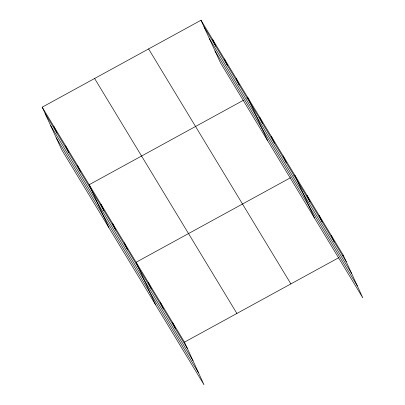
<?xml version="1.0" encoding="UTF-8"?>
<svg xmlns="http://www.w3.org/2000/svg" width="405" height="405" viewBox="0 0 405 405"><rect width="100%" height="100%" fill="white"/><g stroke="black" fill="none" stroke-linecap="round" stroke-linejoin="round"><path stroke-width="0.61" d="M42.211 107.168L184.498 342.144L204.004 384.75L61.717 149.774L42.211 107.168L200.996 20.25L343.283 255.226L362.789 297.832L220.502 62.856L200.996 20.25M243.582 100.182L89.166 184.71L108.672 227.316M246.858 98.39L247.951 97.792L267.457 140.398M290.537 177.724L136.12 262.253L155.626 304.859M293.812 175.932L294.906 175.335L314.412 217.941M184.498 342.144L338.914 257.615M342.19 255.823L343.283 255.226M204.009 26.836L346.295 261.812M209.451 38.723L351.737 273.699M215.06 50.969L357.347 285.945M148.594 48.934L290.881 283.905M94.608 78.484L236.895 313.46M45.228 113.754L187.515 348.73M50.671 125.641L192.957 360.617M56.275 137.887L198.561 372.863M331.189 235.249L334.201 241.836M319.094 215.278L322.107 221.864M307 195.306L310.012 201.892M283.166 155.945L286.183 162.532M271.426 136.561L274.443 143.147M259.686 117.177L262.703 123.763M236.211 78.408L239.223 84.994M224.471 59.019L227.488 65.605M212.731 39.634L215.749 46.221M172.403 322.167L175.421 328.754M160.309 302.196L163.326 308.782M148.215 282.224L151.232 288.811M124.381 242.863L127.398 249.45M112.641 223.479L115.658 230.065M100.906 204.095L103.918 210.681M77.426 165.326L80.443 171.912M65.686 145.937L68.703 152.523M53.951 126.552L56.963 133.139"/></g></svg>
